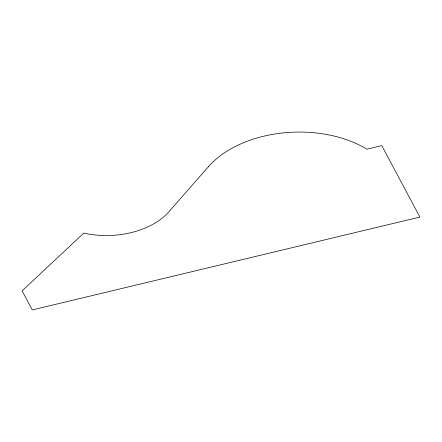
<?xml version="1.0" encoding="UTF-8"?>
<svg xmlns="http://www.w3.org/2000/svg" width="442" height="442" viewBox="0 0 442 442"><rect width="100%" height="100%" fill="white"/><g stroke="black" fill="none" stroke-linecap="round" stroke-linejoin="round"><path stroke-width="0.66" d="M208.585 166.535L168.838 211.806A69.803 45.056 -1.9 0 1 83.765 233.105L22.1 290.869L32.266 309.93L419.9 217.072L381.777 145.589L366.866 149.164A101.367 65.427 -1.9 0 0 208.585 166.535"/></g></svg>
